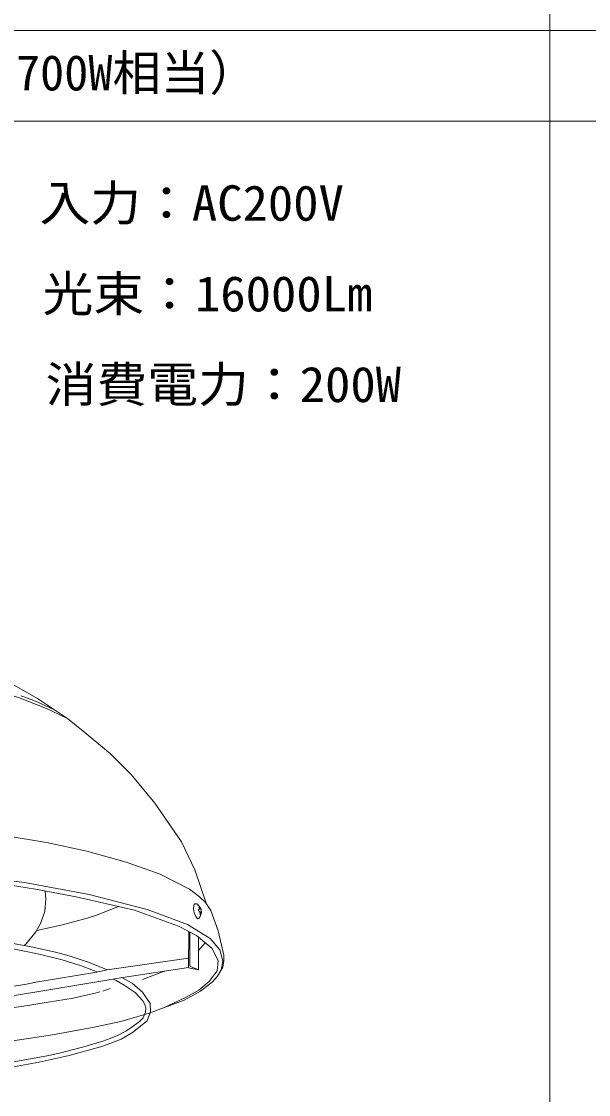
# Model space of a CAD drawing. Units: millimetres, scale not verified. Extents: x -1348 to 1152, y -2025 to -250.
# Drawn here: x -316.2 to -81.9, y -1133.5 to -689.7 of the extents above; entities that cross this region are included whole.
import ezdxf
from ezdxf.enums import TextEntityAlignment as Align

# ---------------------------------------------------------------- set-up
doc = ezdxf.new("R2010")
doc.units = ezdxf.units.MM
doc.header["$LTSCALE"] = 5
doc.layers.add('0-0_絵', color=7, linetype='Continuous', lineweight=20)
doc.layers.add('0-2_枠', color=7, linetype='Continuous', lineweight=20)
doc.layers.add('0-1_文字', color=7, linetype='Continuous')
doc.styles.add('ＭＳ ゴシック', font='')
doc.styles.get('ＭＳ ゴシック').set_extended_font_data('MS Gothic')

msp = doc.modelspace()

# ---------------------------------------------------------------- linework, layer by layer
at = {"layer": '0-0_絵', "lineweight": 18}
for p, q in [((-306.187, -1052.781), (-306.441, -1049.285)), ((-285.207, -1059.209), (-276.115, -1055.679)), ((-315.132, -1071.803), (-314.302, -1071.116)), ((-240.301, -1070.728), (-243.144, -1073.837)), ((-247.183, -1077.107), (-280.816, -1081.925)), ((-247.182, -1076.921), (-247.524, -1077.155)), ((-274.343, -1084.988), (-247.199, -1080.916)), ((-285.12, -1082.785), (-310.329, -1086.966)), ((-304.143, -1090.01), (-278.442, -1085.731)), ((-278.411, -1085.725), (-277.179, -1086.307)), ((-314.903, -1087.922), (-339.459, -1091.782)), ((-332.434, -1094.63), (-308.257, -1090.706)), ((-282.639, -1090.686), (-279.654, -1089.608)), ((-248.536, -1093.276), (-257.838, -1097.719))]:
    msp.add_line(p, q, dxfattribs=at)
at = {"layer": '0-0_絵'}
for p, q in [((-306.629, -1057.791), (-306.187, -1052.781)), ((-289.145, -1060.574), (-285.207, -1059.209)), ((-314.302, -1071.116), (-310.371, -1066.124)), ((-247.135, -1066.074), (-247.2, -1081.053)), ((-243.144, -1081.915), (-243.144, -1068.388)), ((-285.12, -1082.785), (-280.816, -1081.925)), ((-310.329, -1086.966), (-314.903, -1087.922)), ((-278.442, -1085.731), (-274.343, -1084.988)), ((-304.143, -1090.01), (-308.257, -1090.706))]:
    msp.add_line(p, q, dxfattribs=at)
at = {"layer": '0-0_絵', "lineweight": 18}
for points in [[(-240, -1054.26), (-240.116, -1053.857), (-244.554, -1040.566), (-250.175, -1029.011), (-261.185, -1012.938), (-270.926, -1001.046), (-279.463, -992.546), (-290.094, -983.797), (-297.189, -977.901), (-309.664, -969.636), (-320.446, -963.473), (-328.332, -959.371), (-340.059, -954.543), (-348.366, -951.241), (-355.687, -948.818), (-364.727, -946.359), (-371.893, -944.787)], [(-518.896, -973.783), (-508.04, -968.743), (-485.543, -962.48), (-464.228, -959.05), (-435.56, -956.107), (-412.71, -955.15), (-400.368, -955.145), (-372.823, -957.344), (-358.314, -959.18), (-342.991, -962.163), (-330.245, -965.417), (-317.499, -969.214), (-305.973, -973.824), (-297.189, -977.901)], [(-302.345, -974.508), (-302.983, -974.21), (-303.623, -973.918), (-304.265, -973.628), (-304.638, -973.459), (-305.255, -973.178), (-306.319, -972.689), (-307.381, -972.2), (-308.445, -971.715), (-309.512, -971.239), (-310.584, -970.775), (-311.209, -970.514), (-311.865, -970.247), (-313.003, -969.804), (-314.149, -969.379), (-315.3, -968.969), (-316.456, -968.572)], [(-319.784, -1111.189), (-303.408, -1108.767), (-286.172, -1105.656), (-275.174, -1103.215), (-263.456, -1099.838), (-249.08, -1094.414), (-242.338, -1090.741), (-237.277, -1086.865), (-235.236, -1084.557), (-233.062, -1080.84), (-232.585, -1078.234), (-232.63, -1075.851), (-234.953, -1065.723), (-238, -1057.347), (-240.199, -1054.073), (-242.721, -1051.715), (-246.861, -1048.557), (-258.996, -1042.372), (-273.056, -1037.294), (-289.18, -1032.789), (-305.926, -1029.27), (-323.377, -1026.322)], [(-310.414, -1048.543), (-327.843, -1045.83), (-346.715, -1043.803), (-375.351, -1041.571), (-402.838, -1040.892), (-427.186, -1040.9), (-441.934, -1041.236), (-459.939, -1042.176), (-479.251, -1043.549), (-496.685, -1045.508), (-513.525, -1047.881), (-525.523, -1049.762), (-544.416, -1053.282), (-560.914, -1057.66), (-570.674, -1061.403), (-580.891, -1067.777), (-584.909, -1072.799), (-586.383, -1077.137), (-585.037, -1083.779), (-581.31, -1087.716), (-563.848, -1096.894)], [(-504.579, -1044.326), (-483.177, -1041.902), (-454.605, -1039.839), (-425.518, -1039.1), (-401.515, -1039.164), (-369.273, -1040.051), (-343.56, -1042.167), (-314.999, -1045.765), (-288.277, -1050.794), (-264.268, -1056.898), (-247.666, -1063.072), (-238.303, -1068.965), (-234.219, -1073.615), (-232.99, -1078.23), (-233.76, -1082.021)], [(-235.437, -1082.336), (-234.973, -1078.095), (-237.445, -1073.078), (-243.991, -1067.691), (-251.408, -1063.876), (-269.606, -1057.153), (-293.698, -1051.698), (-310.414, -1048.543)], [(-310.371, -1066.124), (-308.44, -1062.722), (-306.629, -1057.791), (-306.408, -1055.486)], [(-242.904, -1055.415), (-242.878, -1055.869), (-242.713, -1056.799), (-243.105, -1056.799), (-243.043, -1057.501), (-242.671, -1057.563), (-242.403, -1058.865), (-242.279, -1058.948), (-242.134, -1057.584), (-242.01, -1057.563)], [(-242.054, -1056.995), (-242.299, -1056.84), (-242.63, -1055.972), (-242.904, -1055.415)], [(-486.034, -1068.678), (-482.265, -1068.156), (-475.477, -1067.325), (-465.545, -1066.286), (-456.008, -1065.434), (-447.836, -1064.817), (-435.693, -1064.184), (-424.81, -1063.862), (-411.203, -1063.685), (-397.82, -1063.878), (-385.34, -1064.36), (-374.662, -1065.047), (-360.295, -1066.086), (-345.647, -1067.351), (-335.186, -1068.583), (-324.121, -1070.222), (-312.186, -1072.321), (-302.166, -1074.585), (-296.584, -1076.111), (-288.748, -1078.648), (-282.06, -1081.359), (-280.881, -1081.938)], [(-309.937, -1065.667), (-299.331, -1063.252), (-289.145, -1060.574)], [(-285.037, -1082.769), (-286.473, -1082.176), (-291.117, -1080.436), (-295.068, -1079.113), (-299.423, -1077.811), (-303.816, -1076.636), (-309.647, -1075.249), (-314.965, -1074.116), (-319.883, -1073.151)], [(-266.279, -1085.892), (-257.522, -1082.56), (-257.258, -1082.425)], [(-248.536, -1093.276), (-242.949, -1090.236), (-238.668, -1086.695), (-235.437, -1082.336)], [(-277.179, -1086.307), (-273.753, -1088.23), (-269.322, -1091.288), (-266.082, -1094.643), (-265.227, -1096.15), (-264.864, -1097.606), (-265.029, -1099.34), (-265.919, -1101.681), (-267.485, -1103.258), (-270.686, -1105.641), (-273.085, -1107.209), (-276.35, -1108.914), (-279.654, -1110.3), (-282.639, -1111.378), (-289.562, -1113.496), (-294.76, -1114.894), (-299.991, -1116.164), (-305.679, -1117.401), (-310.988, -1118.438), (-316.312, -1119.402), (-325.878, -1121.059), (-332.663, -1122.182), (-341.437, -1123.483), (-343.295, -1123.707)], [(-339.829, -1125.021), (-333.574, -1124.112), (-319.513, -1121.974), (-308.96, -1120.089), (-296.525, -1117.312), (-288.488, -1115.115), (-282.628, -1113.416), (-275.029, -1110.56), (-270.422, -1107.837), (-264.372, -1102.936), (-262.9, -1099.3), (-263.036, -1095.835), (-266.208, -1091.121), (-270.543, -1087.391), (-274.778, -1085.067)], [(-326.858, -1098.416), (-316.208, -1097.049), (-305.177, -1095.198), (-294.917, -1093.578), (-285.815, -1091.572), (-283.809, -1090.955)]]:
    msp.add_lwpolyline(points, dxfattribs=at)
msp.add_lwpolyline([(-245.072, -1055.101), (-245.18, -1056.591), (-244.828, -1058.273), (-244.259, -1059.877), (-243.516, -1060.741), (-242.916, -1060.717), (-242.217, -1059.506), (-241.927, -1058.002), (-242.054, -1056.995), (-242.168, -1056.586), (-242.904, -1055.415), (-243.829, -1054.649), (-244.581, -1054.536)], close=True, dxfattribs=at)
at = {"layer": '0-0_絵'}
msp.add_lwpolyline([(-247.2, -1081.053), (-243.144, -1081.915), (-246.72, -1080.312), (-246.633, -1074.412), (-246.633, -1066.332)], dxfattribs=at)
at = {"layer": '0-2_枠'}
for p, q in [((-97.945, -249.712), (-97.945, -2024.712)), ((1152.055, -693.462), (-1347.945, -693.462)), ((-1347.945, -730.962), (1152.055, -730.962))]:
    msp.add_line(p, q, dxfattribs=at)

# ---------------------------------------------------------------- texts
at = {"layer": '0-1_文字', "style": 'ＭＳ ゴシック'}
msp.add_text('高天井用無電極ランプ（水銀灯700W相当）', height=14.66, dxfattribs=at).set_placement((-598.487, -722.642), align=Align.BOTTOM_LEFT)
at = {"layer": '0-1_文字', "style": 'ＭＳ ゴシック', "width": 1.05}
for s, p in [('入力：AC200V', (-308.834, -776.521)), ('光束：16000Lm', (-307.553, -814.021)), ('消費電力：200W', (-306.271, -851.521))]:
    msp.add_text(s, height=14.66, dxfattribs=at).set_placement(p, align=Align.BOTTOM_LEFT)

doc.saveas('drawing.dxf')
